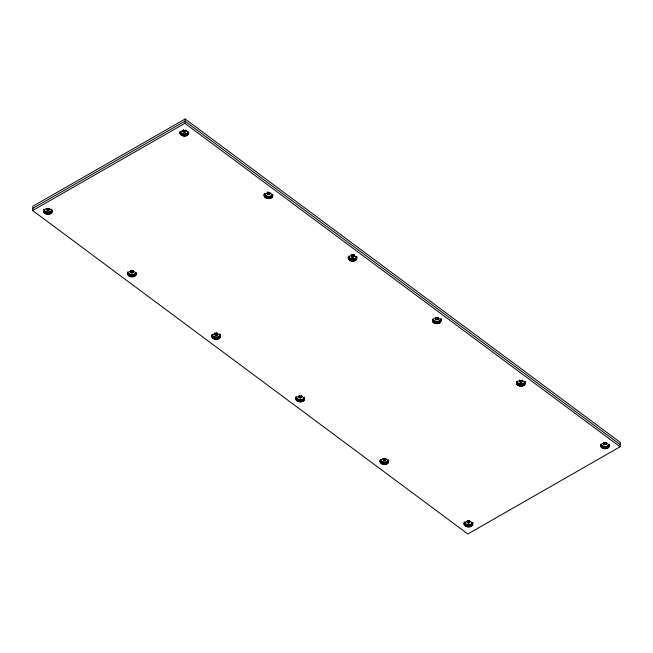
<?xml version="1.0" encoding="UTF-8"?>
<svg xmlns="http://www.w3.org/2000/svg" width="653" height="653" viewBox="0 0 653 653"><rect width="100%" height="100%" fill="white"/><g stroke="black" fill="none" stroke-linecap="round" stroke-linejoin="round"><path stroke-width="0.98" d="M43.514 211.425C44.037 207.319 52.028 207.801 52.052 211.939C50.461 216.167 41.727 214.323 43.645 209.27C44.543 212.674 50.216 213.09 52.028 210.258L51.897 212.413M130.624 271.803C136.624 268.179 130.82 277.256 130.714 270.366M136.175 274.472C136.151 270.334 128.159 269.844 127.637 273.958C128.568 278.023 136.852 277.794 136.265 273.027M180.032 133.228C180.546 129.114 188.537 129.596 188.57 133.734C187.044 137.873 178.465 136.232 180.146 131.294M211.768 336.483C212.282 332.377 220.273 332.859 220.306 336.997C218.91 340.923 210.699 339.699 211.85 335.046M217.596 334.507C212.07 330.189 216.755 339.887 217.686 333.063M264.155 195.753C264.677 191.639 272.668 192.129 272.693 196.267C271.101 200.495 262.367 198.651 264.285 193.598C265.183 197.002 270.856 197.418 272.668 194.578L272.538 196.741M295.891 399.016C296.405 394.902 304.396 395.383 304.429 399.522C302.902 403.66 294.323 402.019 296.005 397.081M348.278 258.286C348.8 254.172 356.791 254.654 356.816 258.792C355.224 263.02 346.49 261.184 348.416 256.123C349.306 259.527 354.979 259.943 356.791 257.111M351.265 256.131C357.264 252.507 351.461 261.575 351.355 254.694M380.013 461.54C380.528 457.426 388.519 457.916 388.551 462.055C387.156 465.981 378.944 464.756 380.103 460.104M432.408 320.811C432.923 316.697 440.914 317.187 440.938 321.325C439.551 325.251 431.339 324.019 432.49 319.374M438.236 318.827C432.71 314.517 437.396 324.214 438.326 317.391M464.136 524.065C464.658 519.959 472.65 520.441 472.674 524.579C471.082 528.808 462.348 526.963 464.267 521.91C465.165 525.314 470.837 525.73 472.65 522.898M516.531 383.335C517.045 379.23 525.036 379.711 525.069 383.85C523.543 387.98 514.956 386.347 516.645 381.409M600.654 445.868C601.168 441.755 609.159 442.236 609.192 446.383C607.796 450.309 599.585 449.076 600.744 444.424M32.65 210.527L32.911 206.209L185.158 119.001L620.35 442.473L620.089 446.791L467.842 533.999L32.65 210.527L184.897 123.319L185.158 119.001M43.62 211.915L43.792 209.025M43.849 212.396L43.98 210.233M44.192 212.837L44.331 210.682M44.657 213.245L44.788 211.082M45.204 213.588L45.343 211.433M45.841 213.874L45.971 211.719M48.983 208.682C50.648 210.617 45.139 210.895 46.82 208.307M46.534 214.086L46.665 211.923M46.885 209.882L46.975 208.446M47.065 209.997L47.155 208.56M47.277 210.095L47.367 208.65M47.261 214.217L47.391 212.054M47.506 210.16L47.596 208.723M47.751 210.209L47.84 208.764M48.004 210.217L48.093 208.78M48.012 214.257L48.142 212.103M48.249 210.209L48.338 208.764M48.485 210.168L48.575 208.723M48.706 210.095L48.795 208.658M48.902 210.005L48.991 208.56M48.746 214.217L48.885 212.062M49.073 209.891L49.155 208.446M49.204 209.752L49.293 208.315M49.465 214.094L49.595 211.931M50.126 213.89L50.257 211.727M50.714 213.604L50.844 211.45M51.22 213.262L51.35 211.099M51.611 212.862L51.742 210.699M51.75 210.486L51.84 209.05M52.052 211.939L52.142 210.503M127.743 274.448L127.776 271.795C128.665 275.199 134.338 275.615 136.151 272.783L136.02 274.946M127.972 274.921L128.102 272.758M128.323 275.37L128.453 273.207M128.78 275.77L128.91 273.615M129.335 276.121L129.465 273.958M129.963 276.399L130.094 274.244M130.739 272.13L130.747 270.53M130.853 272.277L130.943 270.84M130.657 276.611L130.788 274.456M131.008 272.407L131.098 270.971M131.196 272.53L131.326 270.366M131.4 272.619L131.539 270.464M131.384 276.741L131.522 274.578M131.637 272.693L131.767 270.53M131.873 272.734L132.012 270.571M132.126 272.75L132.257 270.587M132.135 276.782L132.265 274.627M132.371 272.734L132.502 270.579M132.608 272.693L132.739 270.538M132.828 272.627L132.959 270.464M133.024 272.53L133.163 270.375M132.877 276.741L133.008 274.587M133.196 272.415L133.285 270.979M133.326 272.285L133.506 270.693M133.587 276.619L133.718 274.464M134.249 276.415L134.379 274.252M134.836 276.137L134.967 273.974M135.342 275.786L135.473 273.631M135.734 275.386L135.873 273.232M180.13 133.718L180.269 131.555C181.722 134.469 186.758 134.771 188.546 132.053L188.415 134.216M180.359 134.192L180.497 132.028M180.71 134.632L180.84 132.477M181.167 135.04L181.305 132.877M181.722 135.391L181.852 133.228M182.358 135.669L182.489 133.514M185.101 130.265C187.909 131.996 181.469 133.106 183.215 129.955M183.044 135.881L183.183 133.718M183.248 131.547L183.338 130.102M183.395 131.677L183.485 130.241M183.583 131.792L183.673 130.355M183.795 131.89L183.885 130.453M183.779 136.012L183.909 133.849M184.024 131.963L184.113 130.518M184.268 132.004L184.358 130.567M184.521 132.02L184.603 130.576M184.521 136.053L184.66 133.898M184.766 132.004L184.856 130.567M185.003 131.963L185.093 130.527M185.223 131.898L185.313 130.453M185.264 136.012L185.395 133.857M185.419 131.8L185.509 130.363M185.583 131.686L185.672 130.249M185.721 131.555L185.901 129.963M185.974 135.889L186.113 133.726M186.636 135.685L186.774 133.522M187.231 135.4L187.362 133.245M187.729 135.057L187.86 132.902M188.129 134.657L188.26 132.494M188.57 133.734L188.66 132.298M211.866 336.972L211.996 334.818C213.458 337.838 219.139 338.115 220.436 334.834M212.094 337.446L212.225 335.291M212.445 337.895L212.576 335.74M212.902 338.295L213.033 336.14M213.458 338.646L213.588 336.491M214.086 338.931L214.217 336.768M214.788 334.499L214.878 333.054M214.861 334.654L214.951 333.218M214.78 339.144L214.91 336.981M214.976 334.801L215.066 333.365M215.131 334.94L215.221 333.495M215.319 335.054L215.4 333.618M215.531 335.152L215.612 333.707M215.514 339.266L215.645 337.111M215.759 335.218L215.89 333.063M216.004 335.258L216.135 333.103M216.249 335.275L216.38 333.12M216.257 339.315L216.388 337.152M216.494 335.267L216.633 333.103M216.731 335.218L216.869 333.063M216.951 335.152L217.041 333.716M217 339.274L217.131 337.111M217.155 335.062L217.237 333.618M217.318 334.94L217.408 333.503M217.449 334.809L217.637 333.226M217.71 339.152L217.841 336.989M218.371 338.94L218.502 336.785M218.959 338.662L219.098 336.499M219.465 338.319L219.596 336.156M219.653 335.095L219.743 333.659M219.865 337.911L219.996 335.756M220.143 337.47L220.314 334.581M220.306 336.997L220.388 335.56M264.261 196.243L264.432 193.353M264.489 196.716L264.62 194.561M264.832 197.165L264.971 195.002M265.298 197.565L265.428 195.41M265.844 197.916L265.983 195.761M266.481 198.202L266.612 196.039M267.175 198.406L267.306 196.251M269.624 193.002C271.289 194.945 265.779 195.223 267.461 192.635M267.526 194.21L267.657 192.047M267.706 194.325L267.836 192.162M267.918 194.414L268.048 192.26M267.901 198.536L268.032 196.382M268.146 194.488L268.285 192.325L268.775 192.39M268.391 194.529L268.522 192.374M268.644 194.545L268.726 193.108M268.652 198.585L268.783 196.422M268.889 194.529L268.979 193.092M269.126 194.488L269.216 193.051M269.346 194.423L269.436 192.986M269.542 194.325L269.632 192.888M269.387 198.545L269.526 196.382M269.713 194.21L269.795 192.774M269.844 194.08L269.934 192.643M270.105 198.414L270.236 196.259M270.766 198.21L270.897 196.055M271.354 197.932L271.485 195.769M271.852 197.59L271.991 195.427M272.252 197.182L272.383 195.027M272.693 196.267L272.783 194.831M295.989 399.505L296.16 396.608M296.217 399.979L296.119 397.342M296.568 400.42L296.348 397.816M297.025 400.828L296.699 398.265M297.58 401.179L297.711 399.016L297.156 398.665M298.209 401.456L298.348 399.301L297.711 399.016M300.96 396.053C303.767 397.783 297.319 398.893 299.074 395.742M298.903 401.668L299.033 399.505L298.348 399.301M299.107 397.334L299.188 395.889M299.254 397.465L299.343 396.028M299.441 397.579L299.531 396.142M299.654 397.677L299.735 396.24M299.637 401.799L299.768 399.636L299.033 399.505M299.882 397.75L299.972 396.306M300.127 397.791L300.217 396.347M300.372 397.808L300.462 396.363M300.38 401.84L300.511 399.685L303.221 399.032L304.559 397.367L304.429 399.522M300.625 397.791L300.707 396.355M300.862 397.75L300.943 396.306M301.082 397.677L301.164 396.24M301.278 397.587L301.368 396.151M301.123 401.799L301.253 399.644M301.441 397.473L301.531 396.036M301.572 397.334L301.662 395.898M301.67 397.187L301.759 395.751M301.833 401.677L301.964 399.514M302.494 401.473L302.625 399.31M303.09 401.187L303.221 399.032M303.588 400.844L303.718 398.689M303.988 400.444L304.118 398.281M304.265 399.995L304.445 397.106M348.384 258.768L348.514 256.613M348.612 259.249L348.743 257.086M348.963 259.69L349.094 257.535M349.42 260.098L349.551 257.935M349.975 260.441L350.106 258.286M350.604 260.727L350.734 258.572M351.379 256.449L351.387 254.858M351.494 256.605L351.583 255.16M351.298 260.939L351.428 258.776M351.649 256.735L351.738 255.299M351.828 256.849L351.967 254.694M352.04 256.947L352.171 254.784M352.024 261.069L352.155 258.906M352.277 257.013L352.408 254.858M352.514 257.062L352.653 254.899M352.767 257.07L352.898 254.915M353.012 257.062L353.142 254.899M352.775 261.11L352.906 258.955M353.249 257.021L353.379 254.858M353.469 256.947L353.599 254.792M353.665 256.858L353.795 254.694M353.518 261.069L353.648 258.914M353.836 256.743L353.926 255.299M353.967 256.605L354.057 255.168M354.065 256.458L354.212 254.703M354.228 260.947L354.359 258.784M354.889 260.743L355.02 258.58M355.477 260.457L355.607 258.302M355.983 260.114L356.114 257.951M356.375 259.714L356.514 257.551M356.66 259.265L356.832 256.376M380.111 462.03L380.25 459.867C381.711 462.895 387.392 463.173 388.682 459.892L388.551 462.055M380.34 462.504L380.479 460.349M380.691 462.953L380.821 460.789M381.148 463.352L381.279 461.198M381.703 463.703L381.834 461.54M382.34 463.989L382.47 461.826M385.294 458.675C387.531 460.479 381.613 461.263 383.311 458.422M383.025 464.193L383.164 462.038M383.376 459.998L383.466 458.553M383.564 460.112L383.654 458.667M383.776 460.202L383.866 458.765M383.76 464.324L383.891 462.169M384.005 460.275L384.095 458.839M384.25 460.316L384.339 458.879M384.495 460.332L384.584 458.896M384.503 464.373L384.641 462.21M384.748 460.316L384.829 458.879M384.984 460.275L385.074 458.839M385.205 460.21L385.294 458.765M385.401 460.112L385.49 458.675M385.246 464.332L385.376 462.169M385.564 459.998L385.654 458.561M385.703 459.867L385.784 458.43M385.956 464.201L386.094 462.046M386.617 463.997L386.756 461.842M387.213 463.72L387.343 461.557M387.711 463.369L387.841 461.214M388.111 462.969L388.241 460.814M388.396 462.528L388.527 460.365M432.506 321.3L432.637 319.137C434.098 322.166 439.779 322.443 441.077 319.162M432.735 321.774L432.866 319.619M433.086 322.223L433.217 320.06M433.543 322.623L433.674 320.468M434.098 322.974L434.229 320.811M434.727 323.259L434.857 321.096M435.429 318.819L435.51 317.382M435.616 319.129L435.592 317.538M435.42 323.464L435.551 321.309M435.771 319.26L435.861 317.823M435.959 319.382L436.041 317.938M436.163 319.472L436.253 318.035M436.147 323.594L436.286 321.439M436.4 319.546L436.53 317.382M436.645 319.586L436.775 317.431M436.89 319.603L437.02 317.44M436.898 323.643L437.028 321.48M437.135 319.586L437.265 317.431M437.371 319.546L437.51 317.391M437.592 319.48L437.681 318.035M437.788 319.382L437.877 317.946M437.641 323.602L437.771 321.439M437.959 319.268L438.049 317.831M438.09 319.137L438.277 317.546M438.351 323.472L438.481 321.317M439.012 323.268L439.143 321.105M439.6 322.99L439.73 320.827M440.106 322.639L440.236 320.484M440.506 322.239L440.636 320.084M440.873 320.345L440.955 318.901M440.783 321.798L441.101 318.672M464.242 524.555L464.373 522.4M464.471 525.036L464.601 522.873M464.814 525.477L464.952 523.322M465.271 525.885L465.409 523.722M465.826 526.228L465.956 524.073M466.462 526.514L466.593 524.359M467.156 522.082C472.454 517.609 468.177 527.697 467.246 520.645M467.352 522.384L467.319 520.8M467.156 526.726L467.287 524.563M467.507 522.522L467.589 521.086M467.687 522.637L467.817 520.482M467.899 522.735L468.03 520.572M467.883 526.857L468.013 524.694M468.128 522.8L468.258 520.645M468.372 522.849L468.503 520.686M468.625 522.857L468.756 520.702M468.634 526.898L468.764 524.743M468.87 522.849L469.001 520.686M469.107 522.808L469.238 520.645M469.327 522.735L469.458 520.58M469.368 526.857L469.507 524.702M469.523 522.645L469.654 520.482M469.695 522.531L469.776 521.086M470.087 526.734L470.217 524.571M470.748 526.53L470.878 524.367M471.335 526.245L471.466 524.09M471.833 525.902L471.972 523.739M472.233 525.502L472.364 523.339M472.519 525.053L472.788 522.653M472.674 524.579L472.805 522.424M516.629 383.825L516.76 381.67C518.221 384.699 523.91 384.968 525.2 381.695L525.069 383.85M516.858 384.299L516.988 382.144M517.209 384.748L517.339 382.593M517.666 385.156L517.796 382.993M518.221 385.499L518.351 383.344M518.849 385.784L518.988 383.621M521.6 380.381C524.4 382.111 517.96 383.213 519.715 380.07M519.543 385.996L519.674 383.833M519.739 381.654L519.829 380.217M519.894 381.793L519.984 380.348M520.082 381.907L520.172 380.47M520.294 382.005L520.376 380.56M520.278 386.119L520.408 383.964M520.523 382.07L520.612 380.634M520.768 382.111L520.849 380.675M521.012 382.127L521.102 380.691M521.021 386.168L521.151 384.005M521.257 382.119L521.347 380.675M521.494 382.078L521.584 380.634M521.714 382.005L521.804 380.568M521.918 381.915L522 380.47M521.763 386.127L521.894 383.964M522.082 381.801L522.171 380.356M522.212 381.662L522.4 380.079M522.473 386.005L522.604 383.842M523.135 385.792L523.265 383.637M523.722 385.515L523.861 383.36M524.228 385.172L524.359 383.009M524.628 384.772L524.759 382.609M524.906 384.323L525.085 381.434M600.752 446.358L600.891 444.195C602.352 447.223 608.033 447.501 609.322 444.22L609.192 446.383M600.98 446.832L601.119 444.669M601.331 447.281L601.462 445.117M601.788 447.68L601.919 445.517M602.344 448.031L602.474 445.868M602.98 448.309L603.111 446.154M603.666 448.521L603.805 446.366M606.115 443.118C607.788 445.052 602.278 445.338 603.952 442.742M604.017 444.318L604.107 442.881M604.205 444.432L604.294 442.995M604.417 444.53L604.507 443.093M604.4 448.652L604.531 446.489M604.645 444.603L604.735 443.158M604.89 444.644L604.98 443.207M605.135 444.66L605.225 443.216M605.143 448.693L605.282 446.538M605.388 444.644L605.47 443.207M605.625 444.603L605.706 443.167M605.845 444.538L605.927 443.093M606.041 444.44L606.131 443.003M605.886 448.652L606.017 446.497M606.204 444.326L606.294 442.889M606.343 444.195L606.425 442.75M606.596 448.529L606.727 446.374M607.257 448.325L607.388 446.162M607.853 448.048L607.984 445.885M608.351 447.697L608.482 445.542M608.751 447.297L608.882 445.134M609.037 446.856L609.167 444.693M46.796 208.674L46.73 209.744M383.287 458.79L383.229 459.859M603.927 443.109L603.87 444.187M32.781 208.372L185.028 121.156L620.219 444.628M183.673 130.265L183.134 131.4M299.531 396.053L298.984 397.179M520.172 380.373L519.625 381.507M268.75 192.684L267.297 193.133L267.371 194.072M299.768 399.636L300.511 399.685M184.897 123.319L620.089 446.791"/></g></svg>
